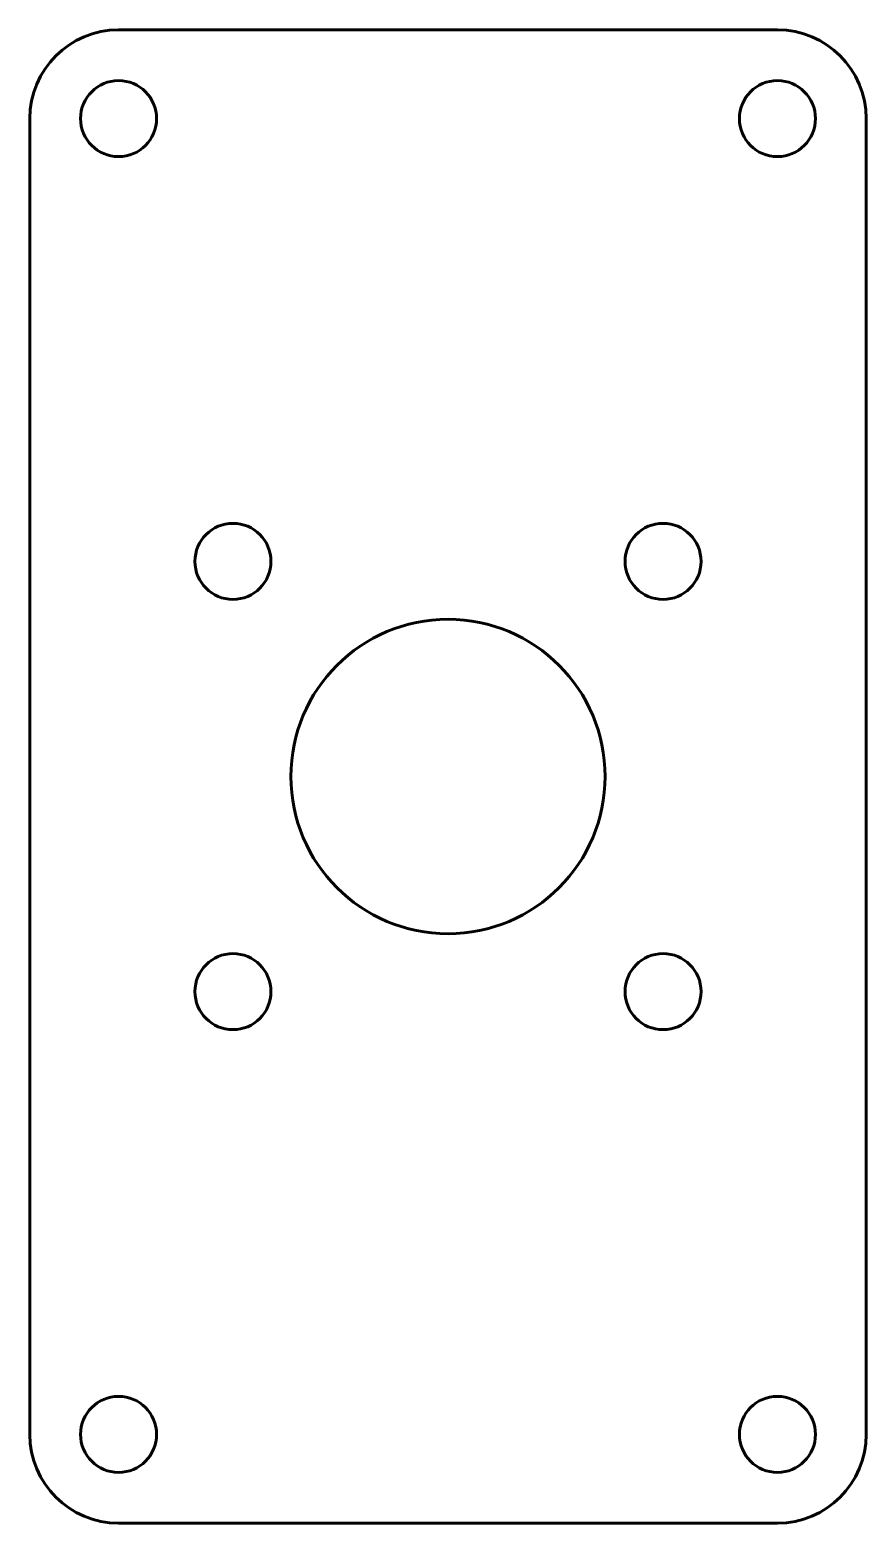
# Model space of a CAD drawing. Header units: millimetres. Extents: x -16.5 to 16.5, y -29.4 to 29.4.
import ezdxf

# ---------------------------------------------------------------- set-up
doc = ezdxf.new("R2010")
doc.units = ezdxf.units.MM
doc.linetypes.add('K5LT_BASIC', pattern=[0])

msp = doc.modelspace()

# ---------------------------------------------------------------- linework, layer by layer
at = {"color": 150, "linetype": 'K5LT_BASIC', "lineweight": 60, "true_color": 0x0080ff}
for p, q in [((-13, 29.449), (13, 29.449)), ((-16.5, -25.949), (-16.5, 25.949)), ((16.5, -25.949), (16.5, 25.949)), ((-13, -29.449), (13, -29.449))]:
    msp.add_line(p, q, dxfattribs=at)
for centre, radius in [((-13, 25.949), 1.5), ((13, 25.949), 1.5), ((-8.485, 8.485), 1.5), ((8.485, 8.485), 1.5), ((0, 0), 6.2), ((-8.485, -8.485), 1.5), ((8.485, -8.485), 1.5), ((-13, -25.949), 1.5), ((13, -25.949), 1.5)]:
    msp.add_circle(centre, radius, dxfattribs=at)
for centre, start, end in [((-13, 25.949), 90, 180), ((13, 25.949), 0, 90), ((-13, -25.949), 180, 270), ((13, -25.949), 270, 0)]:
    msp.add_arc(centre, 3.5, start, end, dxfattribs=at)

doc.saveas('drawing.dxf')
